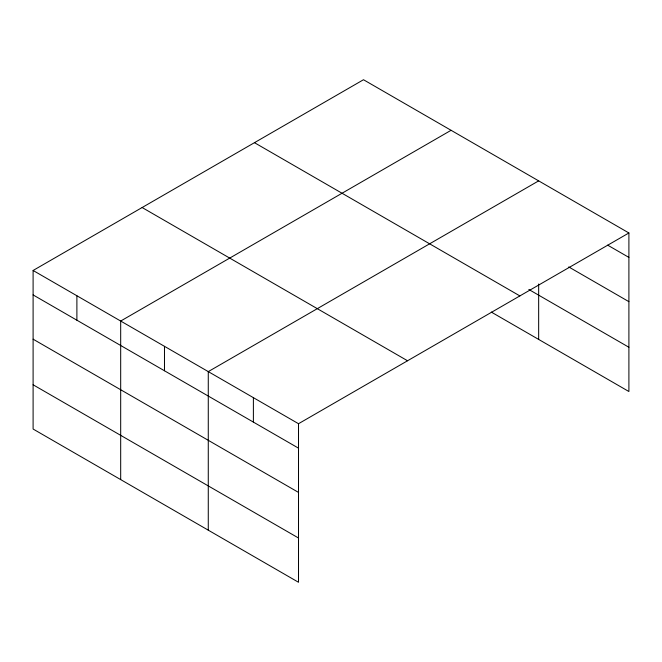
<?xml version="1.0" encoding="UTF-8"?>
<svg xmlns="http://www.w3.org/2000/svg" width="662" height="662" viewBox="0 0 662 662"><rect width="100%" height="100%" fill="white"/><g stroke="black" fill="none" stroke-linecap="round" stroke-linejoin="round"><path stroke-width="0.99" d="M628.9 232.966L363.488 79.73L33.1 270.477L33.1 429.034L298.512 582.27L298.512 423.713L628.9 232.966L628.9 391.523L491.295 312.075M451.07 130.298L120.683 321.045L120.683 479.602M538.661 180.867L208.273 371.614L208.273 530.171M607.666 245.147L628.9 257.402M568.741 266.935L628.9 301.665M528.83 289.484L628.9 347.26M254.456 142.678L519.869 295.914M142.131 207.529L407.544 360.765M33.1 270.477L298.512 423.713M33.1 294.921L298.512 448.157M33.1 339.176L298.512 492.412M33.1 384.779L298.512 538.007M538.661 284.015L538.661 339.424M253.389 397.663L253.389 422.108M164.482 346.334L164.482 370.77M76.891 295.765L76.891 320.201"/></g></svg>
